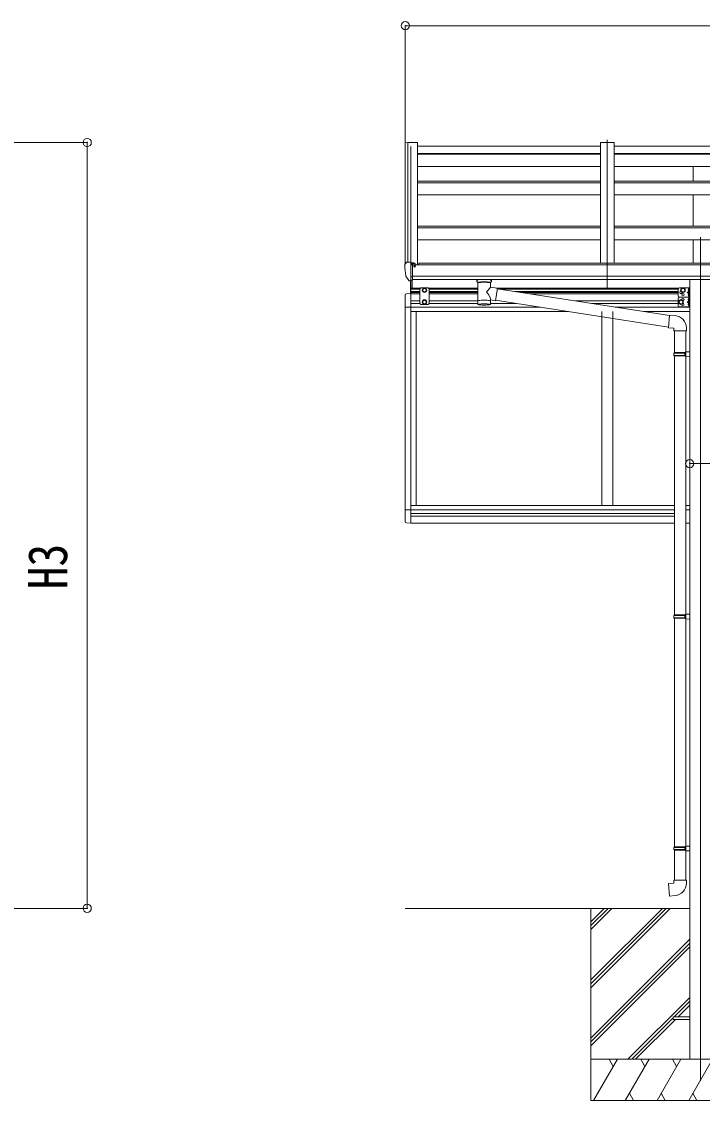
# Model space of a CAD drawing. Units: millimetres at full size, sheet at 1:30; details may follow other scales. Extents: x -8385 to 8479, y -5853 to 5787.
# Drawn here: x -9 to 2471, y -1141 to 2792 of the extents above; entities that cross this region are included whole.
import ezdxf
from ezdxf.enums import TextEntityAlignment as Align

# ---------------------------------------------------------------- set-up
doc = ezdxf.new("R2010")
doc.units = ezdxf.units.MM
doc.header["$LTSCALE"] = 30
doc.header["$PDMODE"] = 32
doc.header["$PDSIZE"] = 30
for name, color, linetype, lineweight in [('0-0_0', 7, 'Continuous', 9), ('0-1_本体', 4, 'Continuous', 9), ('0-2_部品', 7, 'Continuous', 9), ('0-8_PARTS2', 2, 'Continuous', 9), ('0-A_寸法', 6, 'Continuous', 9)]:
    doc.layers.add(name, color=color, linetype=linetype, lineweight=lineweight)
doc.styles.add('ＭＳ ゴシック', font='')
doc.styles.get('ＭＳ ゴシック').set_extended_font_data('MS Gothic')

msp = doc.modelspace()

# ---------------------------------------------------------------- linework, layer by layer
at = {"layer": '0-0_0'}
for p, q in [((1388.62, -441.04), (2425.12, -441.04)), ((2064.62, -441.04), (2064.62, -1141.04)), ((2064.62, -701.77), (2325.35, -441.04)), ((2064.62, -715.91), (2339.49, -441.04)), ((2064.62, -730.05), (2353.63, -441.04)), ((2064.62, -517.92), (2141.5, -441.04)), ((2064.62, -503.78), (2127.36, -441.04)), ((2064.62, -489.64), (2113.22, -441.04)), ((2064.62, -913.9), (2425.12, -553.4)), ((2064.62, -928.04), (2425.12, -567.54)), ((2064.62, -942.19), (2425.12, -581.69)), ((2199.61, -991.04), (2425.12, -765.53)), ((2368.26, -836.53), (2425.12, -779.68)), ((2382.41, -836.53), (2425.12, -793.82)), ((2213.75, -991.04), (2364.62, -840.18)), ((2227.89, -991.04), (2373.41, -845.53)), ((2864.62, -991.04), (2064.62, -991.04)), ((2074.91, -1141.04), (2161.51, -991.04)), ((2146.51, -1017.02), (2131.51, -991.04)), ((2190.38, -1141.04), (2276.98, -991.04)), ((2261.98, -1017.02), (2246.98, -991.04)), ((2305.85, -1141.04), (2392.45, -991.04)), ((2377.45, -1017.02), (2362.45, -991.04)), ((2421.32, -1141.04), (2507.92, -991.04)), ((2205.38, -1115.06), (2220.38, -1141.04)), ((2320.85, -1115.06), (2335.85, -1141.04)), ((2436.32, -1115.06), (2451.32, -1141.04)), ((2064.62, -1141.04), (2864.62, -1141.04))]:
    msp.add_line(p, q, dxfattribs=at)
at = {"layer": '0-1_本体'}
for p, q in [((1388.63, 2349.19), (1388.61, 1908.14)), ((1389.57, 2350.08), (1397.4, 2350.49)), ((1397.62, 2350.41), (1397.62, 1914.68)), ((1397.7, 2350.29), (1398.32, 2348.67)), ((1433.62, 2350.5), (1433.62, 1904.5)), ((1433.62, 2337.5), (2099.62, 2337.5)), ((2099.62, 2350.5), (2099.62, 1911.21)), ((2149.62, 2350.5), (2099.62, 2350.5)), ((2149.62, 2350.5), (2149.62, 1911.21)), ((2149.62, 2337.5), (2815.62, 2337.5)), ((1433.62, 2310.78), (2099.62, 2310.78)), ((1433.62, 2308.2), (2099.62, 2308.2)), ((2149.62, 2310.78), (2815.62, 2310.78)), ((2149.62, 2308.2), (2815.62, 2308.2)), ((1433.62, 2263.47), (2099.62, 2263.47)), ((2149.62, 2263.47), (2815.62, 2263.47)), ((2437.12, 2209.73), (2437.12, 2263.47)), ((1433.62, 2209.73), (2099.62, 2209.73)), ((1433.62, 2204.17), (2099.62, 2204.17)), ((2149.62, 2209.73), (2815.62, 2209.73)), ((2149.62, 2204.17), (2815.62, 2204.17)), ((1433.62, 2160.17), (2099.62, 2160.17)), ((2149.62, 2160.17), (2815.62, 2160.17)), ((2437.12, 2046.08), (2437.12, 2160.17)), ((1433.62, 2046.08), (2099.62, 2046.08)), ((2149.62, 2046.08), (2815.62, 2046.08)), ((1433.62, 2039.28), (2099.62, 2039.28)), ((2149.62, 2039.28), (2815.62, 2039.28)), ((1433.62, 1995.73), (2099.62, 1995.73)), ((2149.62, 1995.73), (2815.62, 1995.73)), ((2437.12, 1911.21), (2437.12, 1995.73)), ((6414.12, 1904.5), (1415.12, 1904.5)), ((1438.62, 1904.5), (1438.62, 1911.21)), ((6390.62, 1911.21), (1438.62, 1911.21)), ((1415.12, 1863.28), (6414.12, 1863.28)), ((6414.12, 1851.43), (1415.12, 1851.5)), ((2425.12, 1851.34), (2425.12, -991.07)), ((1408.62, 1820.18), (1444.12, 1820.18)), ((1408.62, 1816.68), (1441.12, 1816.68)), ((1473.12, 1820.18), (1653.22, 1820.18)), ((1476.12, 1816.68), (1653.22, 1816.68)), ((1719.23, 1820.18), (2385.12, 1820.18)), ((1728.5, 1816.68), (2383.14, 1816.68)), ((1408.62, 1807.68), (1441.12, 1807.68)), ((1408.62, 1804.18), (1441.12, 1804.18)), ((1408.62, 1799.88), (1408.62, 1599.68)), ((1441.12, 1799.18), (1408.62, 1799.18)), ((1408.62, 1773.18), (1441.12, 1773.18)), ((1476.12, 1807.68), (1653.21, 1807.68)), ((1476.12, 1804.18), (1653.21, 1804.18)), ((1653.21, 1799.18), (1476.12, 1799.18)), ((1476.12, 1773.18), (1653.21, 1773.18)), ((1786.51, 1807.68), (2383.12, 1807.68)), ((1809.07, 1804.18), (2383.12, 1804.18)), ((2216.7, 1799.18), (1841.3, 1799.18)), ((2008.9, 1773.18), (2383.12, 1773.18)), ((2383.12, 1799.18), (2216.7, 1799.18)), ((1388.62, 1750.48), (1388.62, 1648.88)), ((1388.62, 1734.68), (1388.62, 1011.87)), ((1408.62, 1764.18), (1441.12, 1764.18)), ((1879.96, 1750.68), (1408.62, 1750.68)), ((1983.1, 1734.68), (1408.62, 1734.68)), ((1408.62, 1734.68), (1408.62, 962.68)), ((1428.62, 1734.68), (1428.62, 1664.68)), ((1428.62, 1734.68), (1428.62, 1027.68)), ((1476.12, 1764.18), (1653.2, 1764.18)), ((1699.03, 1764.18), (1792.94, 1764.18)), ((2066.91, 1764.18), (2383.12, 1764.18)), ((2104.62, 1027.68), (2104.62, 1734.68)), ((2144.62, 1027.68), (2144.62, 1734.68)), ((2153.93, 1750.68), (2425.12, 1750.68)), ((2425.12, 1734.68), (2257.06, 1734.68)), ((2104.62, 1715.83), (2104.62, 1664.68)), ((2144.62, 1709.62), (2144.62, 1664.68)), ((1408.62, 1027.68), (2369.12, 1027.68)), ((2411.32, 1027.68), (2425.32, 1027.68)), ((1408.62, 1011.68), (2367.12, 1011.68)), ((1408.62, 998.18), (2369.12, 998.18)), ((1408.62, 989.18), (2369.12, 989.18)), ((2411.32, 1011.68), (2425.32, 1011.68)), ((1408.62, 963.18), (2369.12, 963.18)), ((2411.32, 963.18), (2425.32, 963.18))]:
    msp.add_line(p, q, dxfattribs=at)
msp.add_lwpolyline([(1398.32, 1914.68), (1398.32, 2350.5), (1433.62, 2350.5)], dxfattribs=at)
msp.add_circle((1422.59, 1899.76), 3, dxfattribs=at)
for centre, radius, start, end in [((1389.62, 2349.08), 1, 93, 173.32986), ((1397.42, 2350.19), 0.301, 21.06327, 92.86679)]:
    msp.add_arc(centre, radius, start, end, dxfattribs=at)
at = {"layer": '0-2_部品'}
for p, q in [((1386.62, 1905.32), (1386.62, 1904.69)), ((1393.53, 1914.13), (1389.46, 1908.32)), ((1408.62, 1846.19), (1408.62, 1914.69)), ((1410.12, 1913.78), (1408.62, 1913.78)), ((1415.12, 1904.96), (1408.62, 1905.36)), ((1410.12, 1913.78), (1410.12, 1907.61)), ((1419.79, 1912.28), (1410.12, 1913)), ((1410.12, 1910.01), (1424.12, 1909.95)), ((1419.59, 1899.78), (1420.12, 1899.78)), ((1420.12, 1899.78), (1420.42, 1899.78)), ((1420.62, 1909.96), (1420.62, 1911.86)), ((1425.12, 1908.84), (1425.12, 1904.88)), ((1400.99, 1848.01), (1391.25, 1863.38)), ((1408.62, 1848.39), (1409.12, 1848.39)), ((1409.12, 1848.39), (1409.62, 1849.39)), ((1415.12, 1849.39), (1409.62, 1849.39)), ((1414.12, 1820.48), (1414.12, 1849.68)), ((1649.12, 1845.38), (1649.12, 1851.5)), ((1703.12, 1845.38), (1703.12, 1851.5)), ((1407.12, 1846.28), (1403.41, 1846.51)), ((1407.12, 1799.97), (1407.12, 1846.57)), ((1407.12, 1846.28), (1408.62, 1846.19)), ((1408.62, 1799.97), (1408.62, 1846.48)), ((1445.12, 1821.48), (1441.12, 1817.48)), ((1441.12, 1817.48), (1441.12, 1763.98)), ((1472.12, 1821.48), (1445.12, 1821.48)), ((1472.12, 1821.48), (1476.12, 1817.48)), ((1476.12, 1763.98), (1476.12, 1817.48)), ((1653.22, 1840.88), (1653.2, 1760.59)), ((1699.02, 1823.31), (1699.02, 1840.9)), ((1724.24, 1819.4), (1699.02, 1823.32)), ((1724.24, 1819.4), (1717.22, 1774.15)), ((2351.08, 1720.09), (1723.93, 1817.39)), ((2383.12, 1816.48), (2383.12, 1791.48)), ((2388.12, 1821.48), (2425.12, 1821.48)), ((2422.12, 1816.98), (2421.32, 1816.83)), ((2422.12, 1808.98), (2421.32, 1809.12)), ((2422.12, 1808.98), (2422.62, 1809.06)), ((2422.62, 1821.48), (2422.62, 1786.48)), ((2425.12, 1821.48), (2425.12, 1786.48)), ((1388.12, 1793.68), (1388.12, 1750.78)), ((1408.62, 1799.98), (1393.33, 1799.18)), ((1458.62, 1776.48), (1452.12, 1772.73)), ((1452.12, 1772.73), (1452.12, 1765.22)), ((1465.12, 1772.73), (1458.62, 1776.48)), ((1465.12, 1765.22), (1465.12, 1772.73)), ((1699.04, 1760.59), (1699.02, 1777.22)), ((1699.02, 1776.97), (1717.22, 1774.15)), ((2347.41, 1678.16), (1717.49, 1775.89)), ((2383.12, 1781.48), (2383.12, 1756.48)), ((2388.12, 1786.48), (2425.12, 1786.48)), ((2388.12, 1786.48), (2425.12, 1786.48)), ((2422.62, 1803.98), (2415.62, 1803.98)), ((2422.12, 1798.98), (2421.32, 1798.83)), ((2422.12, 1790.98), (2421.32, 1791.12)), ((2422.12, 1781.98), (2421.32, 1781.83)), ((2422.12, 1773.98), (2421.32, 1774.12)), ((2422.12, 1790.98), (2422.62, 1791.06)), ((2422.12, 1773.98), (2422.62, 1774.06)), ((2422.62, 1786.48), (2422.62, 1751.48)), ((2425.12, 1786.48), (2425.12, 1751.48)), ((1408.62, 1750.78), (1388.12, 1750.78)), ((1445.12, 1759.98), (1441.12, 1763.98)), ((1472.12, 1759.98), (1445.12, 1759.98)), ((1452.12, 1765.22), (1458.62, 1761.47)), ((1458.62, 1761.47), (1465.12, 1765.22)), ((1472.12, 1759.98), (1476.12, 1763.98)), ((2388.12, 1751.48), (2425.12, 1751.48)), ((2422.62, 1768.98), (2415.62, 1768.98)), ((2422.12, 1763.98), (2421.32, 1763.83)), ((2422.12, 1755.98), (2421.32, 1756.12)), ((2422.12, 1755.98), (2422.62, 1756.06)), ((2372.04, 1719.71), (2351.2, 1721.53)), ((2367.12, 1663.96), (2413.12, 1663.96)), ((2369.12, 1663.96), (2369.12, 1584.71)), ((2411.12, 1663.96), (2411.12, 1587.27)), ((2413.12, 1663.96), (2413.12, 1674.88)), ((2367.12, 1582.71), (2368.12, 1584.71)), ((2367.12, 1582.71), (2411.12, 1582.71)), ((2367.12, 1582.71), (2367.12, 1574.71)), ((2367.12, 1574.71), (2411.12, 1574.71)), ((2367.12, 1574.71), (2368.12, 1572.71)), ((2368.12, 1584.71), (2411.12, 1584.71)), ((2406.64, 1582.71), (2406.21, 1584.71)), ((2409.12, 1587.21), (2425.12, 1587.68)), ((2409.12, 1585.21), (2409.12, 1587.21)), ((2409.12, 1585.21), (2411.12, 1585.21)), ((2425.12, 1587.68), (2425.12, 1569.74)), ((2368.12, 1572.71), (2411.12, 1572.71)), ((2369.12, 1572.71), (2369.12, 628.52)), ((2409.12, 1570.21), (2409.12, 1572.21)), ((2409.12, 1570.21), (2425.12, 1569.74)), ((2411.12, 1570.15), (2411.12, 631.08)), ((1408.62, 1012.17), (1388.12, 1012.17)), ((1388.12, 969.26), (1388.12, 1012.17)), ((1408.62, 962.97), (1393.33, 963.77)), ((2409.12, 631.02), (2425.12, 631.49)), ((2409.12, 629.02), (2409.12, 631.02)), ((2425.12, 631.49), (2425.12, 613.55)), ((2367.12, 626.52), (2368.12, 628.52)), ((2367.12, 626.52), (2411.12, 626.52)), ((2367.12, 626.52), (2367.12, 618.52)), ((2367.12, 618.52), (2411.12, 618.52)), ((2367.12, 618.52), (2368.12, 616.52)), ((2368.12, 628.52), (2411.12, 628.52)), ((2368.12, 616.52), (2411.12, 616.52)), ((2369.12, 616.52), (2369.12, -216.64)), ((2406.64, 626.52), (2406.21, 628.52)), ((2409.12, 629.02), (2411.12, 629.02)), ((2409.12, 614.02), (2409.12, 616.02)), ((2409.12, 614.02), (2425.12, 613.55)), ((2411.12, 613.96), (2411.12, -214.08)), ((2367.12, -218.64), (2368.12, -216.64)), ((2367.12, -218.64), (2411.12, -218.64)), ((2367.12, -218.64), (2367.12, -226.64)), ((2367.12, -226.64), (2411.12, -226.64)), ((2367.12, -226.64), (2368.12, -228.64)), ((2368.12, -216.64), (2411.12, -216.64)), ((2368.12, -228.64), (2411.12, -228.64)), ((2369.12, -228.64), (2369.12, -338.64)), ((2406.64, -218.64), (2406.21, -216.64)), ((2409.12, -214.14), (2425.12, -213.67)), ((2409.12, -216.14), (2409.12, -214.14)), ((2409.12, -216.14), (2411.12, -216.14)), ((2409.12, -231.14), (2409.12, -229.14)), ((2409.12, -231.14), (2425.12, -231.61)), ((2411.12, -231.2), (2411.12, -338.64)), ((2425.12, -213.67), (2425.12, -231.61)), ((2367.12, -338.64), (2413.12, -338.64)), ((2367.12, -348.64), (2367.12, -338.64)), ((2413.12, -338.64), (2413.12, -349.56))]:
    msp.add_line(p, q, dxfattribs=at)
at = {"layer": '0-2_部品', "color": 4}
for p, q in [((2364.62, -836.53), (2425.12, -836.53)), ((2364.62, -836.53), (2364.62, -845.53)), ((2364.62, -845.53), (2425.12, -845.53))]:
    msp.add_line(p, q, dxfattribs=at)
at = {"layer": '0-2_部品'}
for points in [[(1408.62, 1914.69), (1396.62, 1914.69), (1394.29, 1914.55)], [(1415.12, 1849.39), (1415.12, 1907.61), (1410.12, 1907.61)], [(1419.79, 1912.28), (1419.96, 1912.26), (1420.12, 1912.23), (1420.26, 1912.19), (1420.39, 1912.13), (1420.48, 1912.07), (1420.56, 1912.01), (1420.6, 1911.93), (1420.62, 1911.86)], [(1420.42, 1900.96), (1420.42, 1899.78), (1425.12, 1899.78)], [(1425.12, 1901.39), (1425.12, 1899.78), (1425.59, 1899.78)], [(1408.62, 1860.08), (1411.78, 1860.49), (1415.12, 1860.92)], [(1649.16, 1845.33), (1649.13, 1845.68), (1649.38, 1846.64), (1649.9, 1847.52), (1650.7, 1848.36), (1651.82, 1849.16), (1653.22, 1849.88)], [(1699.02, 1849.87), (1699.25, 1849.78), (1700.61, 1849.04), (1701.72, 1848.2), (1702.48, 1847.33), (1702.94, 1846.43), (1703.11, 1845.55)], [(1452.12, 1816.23), (1458.62, 1819.98), (1465.12, 1816.23)], [(1465.12, 1816.23), (1465.12, 1808.72), (1458.62, 1804.97), (1452.12, 1808.72), (1452.12, 1816.23)], [(1649.16, 1845.44), (1649.13, 1845.09), (1649.38, 1844.13), (1649.9, 1843.25), (1650.7, 1842.41), (1651.82, 1841.61), (1653.22, 1840.88)], [(1699.02, 1840.9), (1699.25, 1840.99), (1700.61, 1841.72), (1701.72, 1842.57), (1702.48, 1843.44), (1702.94, 1844.34), (1703.11, 1845.22)], [(2422.62, 1808.98), (2415.62, 1803.98), (2422.62, 1798.98)], [(2423, 1812.98), (2422.37, 1814.16), (2420.14, 1815.28)], [(2423, 1812.98), (2422.37, 1811.79), (2420.14, 1810.68)], [(2422.12, 1808.98), (2422.12, 1816.98), (2422.62, 1816.89), (2422.62, 1809.06)], [(2422.62, 1773.98), (2415.62, 1768.98), (2422.62, 1763.98)], [(2423, 1794.98), (2422.37, 1796.16), (2420.14, 1797.28)], [(2423, 1794.98), (2422.37, 1793.79), (2420.14, 1792.68)], [(2423, 1777.98), (2422.37, 1779.16), (2420.14, 1780.28)], [(2423, 1777.98), (2422.37, 1776.79), (2420.14, 1775.68)], [(2422.12, 1790.98), (2422.12, 1798.98), (2422.62, 1798.89), (2422.62, 1791.06)], [(2422.12, 1773.98), (2422.12, 1781.98), (2422.62, 1781.89), (2422.62, 1774.06)], [(2423, 1759.98), (2422.37, 1761.16), (2420.14, 1762.28)], [(2423, 1759.98), (2422.37, 1758.79), (2420.14, 1757.68)], [(2422.12, 1755.98), (2422.12, 1763.98), (2422.62, 1763.89), (2422.62, 1756.06)], [(2351.2, 1721.53), (2347.19, 1675.71), (2367.12, 1673.96), (2367.12, 1663.96)], [(2406.64, 1582.71), (2406.64, 1574.71), (2406.21, 1572.71)], [(2409.12, 1572.21), (2411.12, 1572.21), (2411.12, 1585.21)], [(2406.64, 626.52), (2406.64, 618.52), (2406.21, 616.52)], [(2409.12, 616.02), (2411.12, 616.02), (2411.12, 629.02)], [(2406.64, -218.64), (2406.64, -226.64), (2406.21, -228.64)], [(2409.12, -229.14), (2411.12, -229.14), (2411.12, -216.14)], [(2372.04, -394.39), (2351.2, -396.21), (2347.19, -350.38), (2367.12, -348.64)]]:
    msp.add_lwpolyline(points, dxfattribs=at)
for points in [[(2400.12, 1804.97), (2406.62, 1808.72), (2406.62, 1816.23), (2400.12, 1819.98), (2393.62, 1816.23), (2393.62, 1808.72)], [(2393.12, 1761.47), (2399.62, 1765.22), (2399.62, 1772.73), (2393.12, 1776.48), (2386.62, 1772.73), (2386.62, 1765.22)]]:
    msp.add_lwpolyline(points, close=True, dxfattribs=at)
for centre, radius in [((1458.62, 1812.48), 8.5), ((1458.62, 1812.48), 7.5), ((1458.62, 1812.48), 6.5), ((2400.12, 1812.48), 8.5), ((2400.12, 1812.48), 7.5), ((2400.12, 1812.48), 6.5), ((1458.62, 1768.98), 8.5), ((1458.62, 1768.98), 7.5), ((1458.62, 1768.98), 6.5), ((2393.12, 1768.98), 8.5), ((2393.12, 1768.98), 7.5), ((2393.12, 1768.98), 6.5), ((2400.12, 1795.48), 4.25)]:
    msp.add_circle(centre, radius, dxfattribs=at)
for centre, radius, start, end in [((1389.62, 1905.32), 3, 93, 180), ((1579.11, 1904.7), 192.49, 180.0008, 192.1233), ((1394.35, 1913.55), 1, 93.5, 145), ((1422.62, 1899.78), 2.5, 151.64236, 180), ((1422.62, 1899.78), 2.5, 0, 151.64236), ((1393.85, 1864.88), 3, 191.83348, 210), ((1666.19, 1800.17), 51.38, 92.46126, 104.61963), ((1686.07, 1800.17), 51.38, 75.38037, 87.53874), ((1403.59, 1849.51), 3, 210, 266.5), ((2388.12, 1816.48), 5, 90, 180), ((2426.22, 1812.98), 6.5, 147.94412, 212.05588), ((2421.47, 1815.95), 0.9, 100, 147.94412), ((2421.47, 1810), 0.9, 212.05588, 260), ((1393.62, 1793.68), 5.5, 93, 180), ((2388.12, 1791.48), 5, 180, 270), ((2388.12, 1781.48), 5, 90, 180), ((2393.12, 1803.98), 4.25, 94.76077, 6.29431), ((2400.12, 1777.48), 4.25, 274.76077, 186.29431), ((2426.22, 1794.98), 6.5, 147.94412, 212.05588), ((2426.22, 1777.98), 6.5, 147.94412, 212.05588), ((2421.47, 1797.95), 0.9, 100, 147.94412), ((2421.47, 1792), 0.9, 212.05588, 260), ((2421.47, 1780.95), 0.9, 100, 147.94412), ((2421.47, 1775), 0.9, 212.05588, 260), ((2388.12, 1756.48), 5, 180, 270), ((2400.12, 1760.48), 4.25, 173.70569, 85.23923), ((2426.22, 1759.98), 6.5, 147.94412, 212.05588), ((2421.47, 1762.95), 0.9, 100, 147.94412), ((2421.47, 1757), 0.9, 212.05588, 260), ((2368.12, 1674.88), 45, 0, 85), ((1393.62, 969.26), 5.5, 180, 267), ((2368.12, -349.56), 45, 275, 0)]:
    msp.add_arc(centre, radius, start, end, dxfattribs=at)
for centre, major_axis, ratio, start_param, end_param in [((1424.12, 1908.85), (-0.02, 1.1), 0.906239, 4.6917496, 6.2625459), ((1676.12, 1839.69), (-22.91, -0.42), 0.072511, 4.711586, 6.2823824), ((1676.14, 1841.32), (-22.91, -0.42), 0.072511, 4.711586, 6.2823824), ((1676.09, 1841.31), (22.92, -0.42), 0.07247, 0.0008089, 1.5716053), ((1676.09, 1839.69), (22.92, -0.42), 0.07247, 0.0008089, 1.5716053), ((1678.67, 1801.12), (20.32, 22.25), 0.045535, 4.9756507, 6.2441899), ((1687.12, 1845.38), (16, 0), 0.361356, 0, 0.0194874), ((1687.12, 1845.38), (16, 0), 0.361356, 6.2636979, 6.2831853), ((1676.12, 1773.03), (22.91, 0), 0.122865, 6.2831853, 9.424778), ((1676.12, 1803.76), (-22.81, 26.62), 0.234429, 3.1563334, 4.5976381), ((1676.12, 1760.59), (22.92, 0), 0.101955, 6.2829723, 9.4248207), ((1676.12, 1760.59), (22.92, 0), 0.101955, 3.1415499, 6.2833984)]:
    msp.add_ellipse(centre, major_axis=major_axis, ratio=ratio, start_param=start_param, end_param=end_param, dxfattribs=at)
at = {"layer": '0-8_PARTS2'}
for p, q in [((2124.62, 1816.49), (2124.62, 2360.34)), ((1408.62, 2335.78), (1408.62, 1816.49)), ((2464.62, 2005.3), (2464.62, -1069.93))]:
    msp.add_line(p, q, dxfattribs=at)
at = {"layer": '0-A_寸法'}
for p, q in [((1388.63, 2776.5), (1388.63, 2320.93)), ((1388.63, 2776.5), (6440.61, 2776.5)), ((229.72, 2350.77), (-1076.71, 2350.77)), ((229.72, -441.03), (229.72, 2350.77)), ((229.72, -441.03), (-376.25, -441.03))]:
    msp.add_line(p, q, dxfattribs=at)
msp.add_lwpolyline([(2425.12, 1180.22), (2504.12, 1180.22), (2995.3, 1180.22)], dxfattribs=at)
for p in [(1388.63, 2776.5), (229.72, 2350.77), (2425.12, 1180.22), (229.72, -441.03)]:
    msp.add_point(p, dxfattribs=at)

# ---------------------------------------------------------------- texts
at = {"layer": '0-A_寸法', "color": 7, "style": 'ＭＳ ゴシック', "width": 0.85}
msp.add_text('H3', height=143, rotation=90, dxfattribs=at).set_placement((199.72, 722.37), align=Align.BOTTOM_LEFT)

doc.saveas('drawing.dxf')
